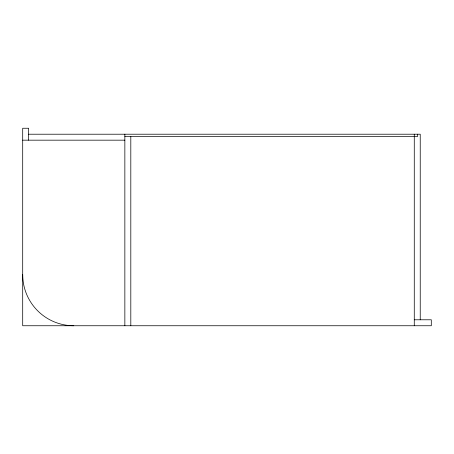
<?xml version="1.0" encoding="UTF-8"?>
<svg xmlns="http://www.w3.org/2000/svg" width="454" height="454" viewBox="0 0 454 454"><rect width="100%" height="100%" fill="white"/><g stroke="black" fill="none" stroke-linecap="round" stroke-linejoin="round"><path stroke-width="0.68" d="M28.659 134.214L420.234 134.214L420.234 319.786M124.85 136.427L417.68 136.427L417.68 134.214M22.7 140.173L124.85 140.173M414.275 319.786L431.3 319.786L431.3 325.745L22.7 325.745L22.7 128.255L28.659 128.255L28.659 140.173M414.275 134.214L414.275 325.745M130.809 136.427L130.809 325.745M124.85 134.214L124.85 325.745M73.775 325.745A51.075 51.075 0 0 1 22.7 274.67"/></g></svg>
